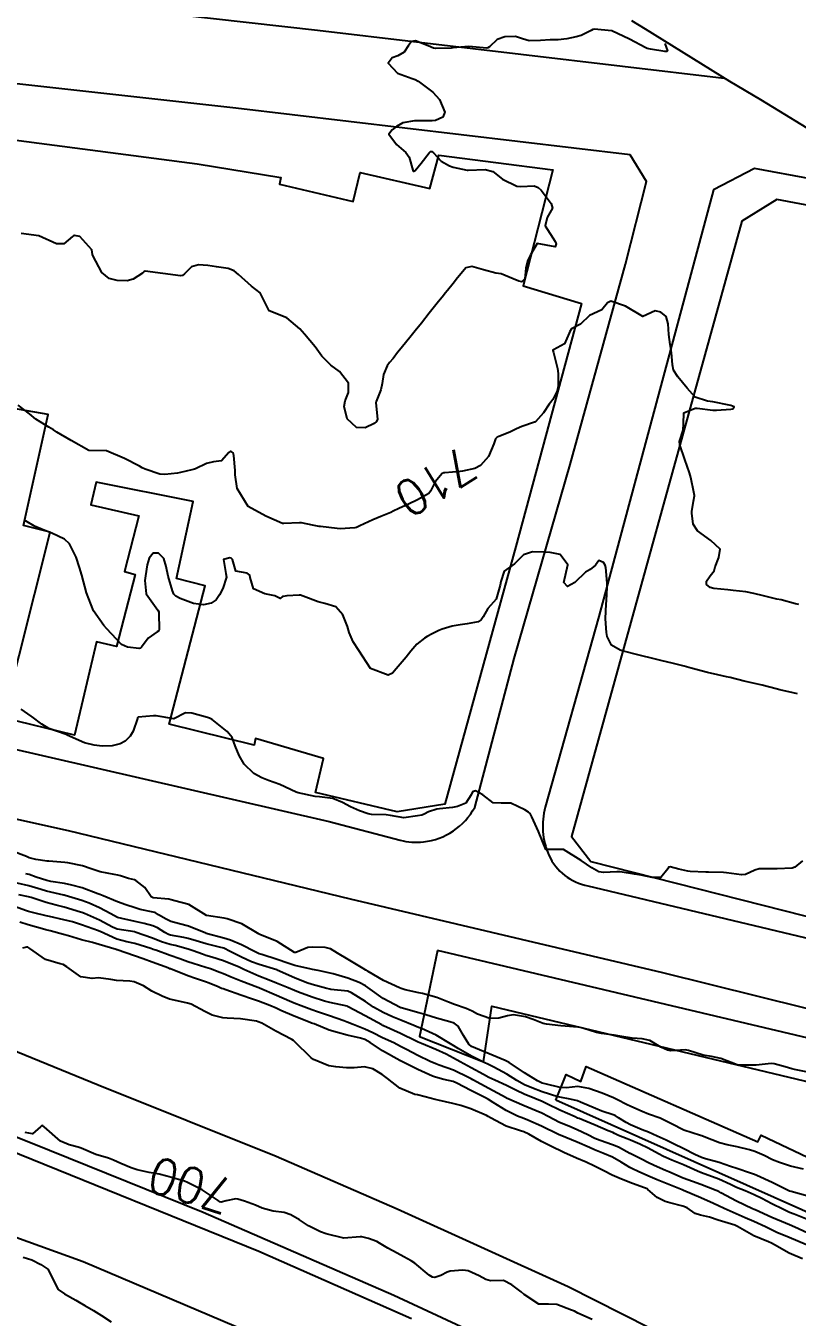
# Model space of a CAD drawing. Header units: metres. Extents: x 286371 to 293043, y 7462578 to 7466404.
# Drawn here: x 286471.7 to 286558.4, y 7466185.3 to 7466330.2 of the extents above; entities that cross this region are included whole.
import ezdxf
from ezdxf.enums import TextEntityAlignment as Align

# ---------------------------------------------------------------- set-up
doc = ezdxf.new("R2010")
doc.units = ezdxf.units.M
doc.header["$MEASUREMENT"] = 0
for name, color, linetype in [('Area', 45, 'Continuous'), ('Cotas', 45, 'Continuous'), ('Curvas de Nivel 1m', 11, 'Continuous'), ('Curvas de Nivel 5m', 15, 'Continuous'), ('Edificações', 30, 'Continuous'), ('Linha Férrea', 20, 'Continuous'), ('Vias primárias', 230, 'Continuous')]:
    doc.layers.add(name, color=color, linetype=linetype)
doc.styles.add('Style-STANDARD', font='STANDARD.shx')

msp = doc.modelspace()

# ---------------------------------------------------------------- linework, layer by layer
at = {"layer": 'Area'}
msp.add_polyline3d([(286539.76, 7466330.83, 710.89), (286541.27, 7466329.91, 710.81), (286550.74, 7466324.01, 710.46), (286554.25, 7466321.97, 710.55), (286568.68, 7466313.12, 709.95)], dxfattribs=at)
at = {"layer": 'Curvas de Nivel 1m', "flags": 128}
for points, elevation in [([(286543.48, 7466328.26), (286543.8, 7466327.43), (286543.72, 7466327.36), (286543.5, 7466327.37), (286541.9, 7466327.61), (286541.51, 7466327.7), (286541.35, 7466327.77), (286539.52, 7466328.73), (286537.53, 7466329.67), (286535.54, 7466329.85), (286535.42, 7466329.82), (286535.23, 7466329.71), (286534.1, 7466329.16), (286533.52, 7466329), (286532.49, 7466328.78), (286531.52, 7466328.67), (286530.63, 7466328.66), (286529.52, 7466328.61), (286528.27, 7466328.57), (286527.52, 7466328.78), (286526.72, 7466329.04), (286525.52, 7466329.02), (286524.68, 7466328.71), (286523.79, 7466327.89), (286523.63, 7466327.77), (286523.5, 7466327.75), (286521.5, 7466327.92), (286519.7, 7466327.76), (286519.5, 7466327.75), (286517.77, 7466327.71), (286517.5, 7466327.75), (286516.9, 7466327.99), (286515.51, 7466328.54), (286515.06, 7466328.48), (286514.69, 7466328.03), (286514.23, 7466327.3), (286513.49, 7466326.89), (286512.89, 7466326.64), (286512.43, 7466326.06), (286513.46, 7466324.91), (286515.13, 7466324.33), (286515.45, 7466324.22), (286515.79, 7466324.01), (286517.43, 7466322.81), (286518.2, 7466321.97), (286518.79, 7466320.56), (286518.55, 7466319.97), (286517.73, 7466319.63), (286517.38, 7466319.57), (286515.83, 7466319.56), (286515.38, 7466319.56), (286514.07, 7466319.34), (286513.37, 7466318.93), (286512.86, 7466318.56), (286512.48, 7466318.06), (286513.34, 7466316.9), (286514.4, 7466316.03), (286514.79, 7466315.49), (286515.19, 7466314.02), (286515.22, 7466313.94), (286515.29, 7466313.92), (286515.45, 7466314.01), (286516.14, 7466314.83), (286517.01, 7466315.99), (286517.19, 7466316.12), (286517.33, 7466316.14), (286517.5, 7466315.98), (286518.38, 7466315.04), (286519.3, 7466314.51), (286519.72, 7466314.37), (286521.3, 7466314.03), (286521.41, 7466314.03), (286523.3, 7466314.11), (286524.17, 7466313.88), (286525.28, 7466313.01), (286526.87, 7466312.24), (286527.27, 7466312.22), (286528.81, 7466312.27), (286529.27, 7466312.08), (286529.62, 7466311.8), (286530.73, 7466310.29), (286530.86, 7466309.78), (286530.29, 7466308.71), (286530.05, 7466307.79), (286531.17, 7466306.03), (286531.3, 7466305.77), (286531.27, 7466305.66), (286531.16, 7466305.42), (286529.16, 7466305.8), (286528.42, 7466304.54), (286528.07, 7466303.82), (286527.9, 7466303.04), (286527.76, 7466301.82), (286527.43, 7466301.5), (286527.1, 7466301.57), (286526.45, 7466301.84), (286525.11, 7466302.38), (286524.52, 7466302.47), (286523.12, 7466302.85), (286521.81, 7466303.24), (286521.13, 7466303.07), (286520.62, 7466302.43), (286520.22, 7466301.94), (286519.73, 7466301.32), (286519.09, 7466300.52), (286518.83, 7466300.21), (286518.64, 7466299.96), (286517.94, 7466299.1), (286517.04, 7466297.98), (286516.15, 7466296.87), (286515.46, 7466296.01), (286515.01, 7466295.45), (286513.87, 7466294.04), (286513.48, 7466293.55), (286512.97, 7466292.91), (286512.58, 7466292.44), (286512.32, 7466292.06), (286511.91, 7466291.1), (286511.75, 7466290.07), (286511.61, 7466289.38), (286511.07, 7466288.08), (286511.05, 7466287.92), (286511.21, 7466286.08), (286511.12, 7466285.82), (286510.86, 7466285.61), (286509.85, 7466285.1), (286508.85, 7466285.14), (286507.83, 7466286.13), (286507.5, 7466287.52), (286507.61, 7466288.13), (286507.96, 7466289.08), (286507.97, 7466290.13), (286506.94, 7466291.45), (286505.99, 7466292.16), (286504.98, 7466293.17), (286504.23, 7466294.19), (286503.02, 7466295.62), (286502.5, 7466296.21), (286501.04, 7466297.45), (286499.05, 7466298.26), (286498.05, 7466300.28), (286497.09, 7466301), (286495.63, 7466302.32), (286495.12, 7466302.75), (286494.46, 7466303), (286493.13, 7466303.18), (286492.17, 7466303.33), (286491.13, 7466303.42), (286490.32, 7466303.2), (286489.56, 7466302.41), (286489.32, 7466302.21), (286489.11, 7466302.17), (286487.11, 7466302.44), (286485.12, 7466302.69), (286484.98, 7466302.61), (286484.85, 7466302.48), (286483.79, 7466301.81), (286483.1, 7466301.63), (286481.98, 7466301.64), (286481.1, 7466301.89), (286480.26, 7466302.55), (286479.25, 7466304.46), (286479.22, 7466304.56), (286479.15, 7466305.11), (286477.79, 7466306.59), (286477.18, 7466306.7), (286477.09, 7466306.68), (286476.99, 7466306.6), (286476, 7466305.78), (286475.17, 7466305.76), (286473.18, 7466306.65), (286471.19, 7466306.91)], 711), ([(286558.39, 7466255.25), (286557.9, 7466255.36), (286556.41, 7466255.69), (286556.01, 7466255.79), (286554.42, 7466256.2), (286553.42, 7466256.43), (286552.42, 7466256.66), (286550.83, 7466257.07), (286550.43, 7466257.16), (286548.95, 7466257.5), (286548.44, 7466257.61), (286548.3, 7466257.65), (286546.44, 7466258.13), (286545.65, 7466258.35), (286544.45, 7466258.65), (286543.06, 7466258.98), (286542.46, 7466259.13), (286540.46, 7466259.62), (286538.86, 7466260.05), (286538.47, 7466260.13), (286537.51, 7466260.7), (286537.03, 7466261.68), (286536.95, 7466262.14), (286536.83, 7466263.68), (286536.89, 7466265.34), (286536.93, 7466265.68), (286537.02, 7466267.23), (286537.02, 7466267.68), (286536.87, 7466269.42), (286536.81, 7466269.68), (286536.62, 7466269.98), (286536.09, 7466270.23), (286535.7, 7466269.7), (286535.12, 7466269.19), (286534.6, 7466268.9), (286533.39, 7466267.74), (286532.58, 7466267.31), (286532.14, 7466267.76), (286532.61, 7466269.74), (286531.74, 7466270.87), (286530.63, 7466271.12), (286529.99, 7466271.14), (286528.63, 7466271.17), (286527.62, 7466270.85), (286526.61, 7466269.84), (286525.45, 7466269.01), (286525.07, 7466267.87), (286525.01, 7466267.44), (286524.55, 7466265.87), (286523.61, 7466264.82), (286523.1, 7466263.9), (286522.88, 7466263.54), (286522.52, 7466263.33), (286521.31, 7466263.12), (286520.51, 7466263.01), (286519.62, 7466262.84), (286518.5, 7466262.49), (286518.13, 7466262.35), (286517.37, 7466261.98), (286516.8, 7466261.68), (286516.49, 7466261.48), (286515.66, 7466260.82), (286514.98, 7466260.02), (286514.45, 7466259.36), (286513.32, 7466258.04), (286512.91, 7466257.57), (286512.42, 7466257.35), (286510.43, 7466258.08), (286509.13, 7466260.1), (286508.49, 7466261.1), (286508.04, 7466262.12), (286507.84, 7466262.79), (286507.33, 7466264.13), (286506.55, 7466265), (286505.32, 7466265.39), (286504.56, 7466265.58), (286502.88, 7466266.2), (286502.57, 7466266.32), (286502.43, 7466266.34), (286501.04, 7466266.23), (286500.62, 7466266.18), (286500.56, 7466266.16), (286500.28, 7466265.96), (286499.7, 7466266.25), (286498.57, 7466266.48), (286497.3, 7466267.02), (286496.93, 7466268.3), (286496.87, 7466268.57), (286496.6, 7466268.79), (286495.3, 7466269.02), (286494.95, 7466270.33), (286494.79, 7466270.49), (286494.63, 7466270.51), (286493.93, 7466270.34), (286494.18, 7466268.76), (286494.25, 7466268.34), (286493.84, 7466267.08), (286493.47, 7466266.35), (286493.11, 7466265.81), (286492.55, 7466265.44), (286491.68, 7466265.25), (286490.55, 7466265.38), (286489.05, 7466265.93), (286488.56, 7466266.2), (286488.34, 7466266.43), (286488.2, 7466266.8), (286487.71, 7466268.44), (286487.51, 7466269.54), (286487.24, 7466270.45), (286486.63, 7466271.03), (286486.04, 7466271.05), (286485.57, 7466270.47), (286485.36, 7466269.72), (286485.17, 7466268.48), (286485.1, 7466267.96), (286485.23, 7466266.47), (286486.54, 7466264.65), (286486.66, 7466264.45), (286486.67, 7466264.31), (286486.72, 7466262.45), (286486.66, 7466262.3), (286486.5, 7466262.21), (286485.46, 7466261.5), (286484.71, 7466260.48), (286484.6, 7466260.36), (286484.47, 7466260.33), (286483.15, 7466260.5), (286482.48, 7466260.79), (286480.82, 7466262.54), (286480.51, 7466262.9), (286479.33, 7466264.56), (286478.56, 7466266.57), (286478.02, 7466268.58), (286477.77, 7466269.42), (286477.37, 7466270.59), (286476.65, 7466272.08), (286476.07, 7466272.61), (286474.67, 7466273.28), (286473.67, 7466273.66), (286472.69, 7466274.08), (286471.69, 7466274.68)], 709), ([(286558.97, 7466236.48), (286558.1, 7466235.79), (286557.8, 7466235.66), (286556.1, 7466235.61), (286554.29, 7466235.61), (286554.1, 7466235.59), (286553.61, 7466235.43), (286552.55, 7466234.98), (286552.09, 7466234.93), (286550.4, 7466235.16), (286550.09, 7466235.19), (286548.39, 7466235.21), (286548.09, 7466235.23), (286546.34, 7466235.29), (286546.09, 7466235.32), (286545.06, 7466235.56), (286544.1, 7466235.81), (286543.89, 7466235.78), (286543.83, 7466235.58), (286543.04, 7466234.63), (286542.08, 7466234.63), (286540.84, 7466234.87), (286540.08, 7466234.99), (286538.48, 7466235.26), (286538.09, 7466235.28), (286536.6, 7466235.18), (286536.09, 7466235.27), (286535.28, 7466235.71), (286534.11, 7466236.54), (286532.12, 7466237.75), (286530.13, 7466237.78), (286529.31, 7466239.8), (286528.56, 7466241.44), (286528.36, 7466241.81), (286528.2, 7466241.97), (286527.78, 7466242.24), (286526.21, 7466242.96), (286525.11, 7466242.96), (286524.21, 7466242.99), (286523.06, 7466243.89), (286522.23, 7466244.37), (286521.91, 7466244.23), (286521.74, 7466243.91), (286521.16, 7466242.97), (286520.2, 7466242.58), (286519.65, 7466242.49), (286518.2, 7466242.33), (286517.88, 7466242.28), (286516.95, 7466241.98), (286516.45, 7466241.73), (286516.19, 7466241.62), (286515.71, 7466241.53), (286514.18, 7466241.34), (286512.67, 7466241.58), (286512.19, 7466241.67), (286510.56, 7466241.71), (286510.19, 7466241.76), (286509.2, 7466242.11), (286508.2, 7466242.57), (286507.29, 7466243.06), (286506.21, 7466243.48), (286504.73, 7466243.67), (286504.22, 7466243.71), (286502.31, 7466244.12), (286502.22, 7466244.15), (286502.08, 7466244.22), (286500.24, 7466245.05), (286499, 7466245.51), (286498.25, 7466245.8), (286497.35, 7466246.29), (286496.27, 7466247.35), (286495.68, 7466248.31), (286495.24, 7466249.39), (286494.89, 7466250.33), (286494.33, 7466251.01), (286492.64, 7466252.36), (286492.36, 7466252.5), (286492.15, 7466252.57), (286490.36, 7466253.08), (286489.67, 7466253.1), (286488.35, 7466252.42), (286486.36, 7466252.77), (286486.06, 7466252.76), (286484.36, 7466252.63), (286484.29, 7466252.55), (286484.28, 7466252.49), (286483.77, 7466251.05), (286483.46, 7466250.5), (286482.9, 7466249.92), (286482.31, 7466249.63), (286481.44, 7466249.4), (286480.31, 7466249.36), (286479.4, 7466249.47), (286478.31, 7466249.75), (286476.39, 7466250.6), (286476.32, 7466250.64), (286476.26, 7466250.67), (286474.33, 7466251.36), (286473.53, 7466251.84), (286472.43, 7466252.66), (286472.35, 7466252.72), (286471.21, 7466253.53)], 708), ([(286559.75, 7466212.74), (286558.04, 7466213.07), (286557.75, 7466213.14), (286557.01, 7466213.38), (286555.76, 7466213.72), (286555.43, 7466213.73), (286553.76, 7466213.57), (286553.62, 7466213.56), (286551.76, 7466213.55), (286551.63, 7466213.59), (286549.77, 7466214.32), (286548.75, 7466214.53), (286547.78, 7466214.68), (286546.14, 7466215.19), (286545.79, 7466215.26), (286544.17, 7466215.18), (286543.79, 7466215.23), (286543.06, 7466215.59), (286541.8, 7466216.31), (286540.93, 7466216.5), (286539.81, 7466216.6), (286538.67, 7466216.79), (286537.81, 7466216.94), (286536.38, 7466217.12), (286535.82, 7466217.23), (286534.27, 7466217.72), (286533.83, 7466217.82), (286533.72, 7466217.84), (286531.83, 7466217.99), (286530.2, 7466218.16), (286529.83, 7466218.24), (286528.72, 7466218.69), (286527.84, 7466219), (286526.49, 7466219.19), (286525.84, 7466219.1), (286524.86, 7466218.85), (286523.84, 7466218.79), (286522.47, 7466219.28), (286521.85, 7466219.62), (286521.17, 7466219.92), (286519.86, 7466220.35), (286519.19, 7466220.63), (286517.87, 7466221.16), (286516.29, 7466221.59), (286515.88, 7466221.68), (286514.35, 7466222.03), (286513.89, 7466222.15), (286513.7, 7466222.22), (286511.9, 7466223.08), (286510.16, 7466224.09), (286509.93, 7466224.23), (286509.61, 7466224.41), (286507.94, 7466225.41), (286506.75, 7466226.14), (286505.96, 7466226.61), (286505.34, 7466226.78), (286503.96, 7466226.81), (286503.41, 7466226.75), (286502.07, 7466226.21), (286501.97, 7466226.2), (286501.92, 7466226.21), (286499.97, 7466227.44), (286498.02, 7466228.23), (286497.98, 7466228.25), (286497.95, 7466228.28), (286496, 7466229.42), (286494.36, 7466229.98), (286494.01, 7466230.05), (286492.01, 7466230.36), (286490.03, 7466231.61), (286488.45, 7466232), (286488.04, 7466232.12), (286487.8, 7466232.19), (286486.04, 7466232.35), (286485.95, 7466232.37), (286485.81, 7466232.46), (286485.08, 7466233.5), (286484.07, 7466234.3), (286483.94, 7466234.35), (286483.28, 7466234.5), (286482.36, 7466234.8), (286482.08, 7466234.89), (286481.66, 7466234.95), (286480.08, 7466235.25), (286479.06, 7466235.6), (286478.09, 7466235.93), (286476.44, 7466236.27), (286476.11, 7466236.31), (286474.3, 7466236.46), (286474.11, 7466236.47), (286472.84, 7466236.66), (286472.12, 7466236.85), (286471.8, 7466236.99), (286470.13, 7466237.61)], 707), ([(286559.06, 7466201.87), (286557.59, 7466202.21), (286556.37, 7466202.61), (286555.6, 7466202.94), (286554.63, 7466203.41), (286553.61, 7466203.87), (286552.99, 7466204.05), (286551.62, 7466204.37), (286550.49, 7466204.61), (286549.62, 7466204.84), (286547.9, 7466205.51), (286547.64, 7466205.61), (286547.5, 7466205.66), (286545.64, 7466206.27), (286544.24, 7466206.98), (286543.66, 7466207.28), (286542.95, 7466207.59), (286541.67, 7466208.07), (286540.93, 7466208.37), (286539.69, 7466208.91), (286539.2, 7466209.15), (286538.17, 7466209.66), (286537.71, 7466209.88), (286536.45, 7466210.42), (286535.72, 7466210.68), (286534.96, 7466210.95), (286533.73, 7466211.17), (286532.45, 7466211.03), (286531.72, 7466211.06), (286530.07, 7466211.45), (286529.73, 7466211.55), (286529.18, 7466211.8), (286527.75, 7466212.69), (286526, 7466213.85), (286525.77, 7466213.98), (286525.55, 7466214.07), (286523.78, 7466214.82), (286522.23, 7466215.47), (286521.79, 7466215.67), (286521.48, 7466215.92), (286520.87, 7466216.87), (286520.27, 7466217.94), (286519.83, 7466218.26), (286519.35, 7466218.43), (286517.84, 7466218.85), (286516.64, 7466219.2), (286515.85, 7466219.43), (286513.9, 7466219.99), (286513.85, 7466220), (286513.78, 7466220.04), (286511.87, 7466221.04), (286510.42, 7466222.09), (286509.89, 7466222.47), (286509.16, 7466222.85), (286507.91, 7466223.33), (286506.25, 7466223.81), (286505.92, 7466223.88), (286504.55, 7466224.17), (286503.93, 7466224.31), (286503.77, 7466224.34), (286501.93, 7466224.75), (286501.17, 7466224.99), (286499.94, 7466225.43), (286498.25, 7466225.97), (286497.95, 7466226.06), (286497.47, 7466226.28), (286495.97, 7466227.06), (286494.71, 7466227.59), (286493.98, 7466227.83), (286492, 7466228.35), (286491.95, 7466228.36), (286490, 7466229.16), (286488.98, 7466229.43), (286488, 7466229.7), (286487.5, 7466229.93), (286486.63, 7466230.45), (286486.24, 7466230.68), (286486.02, 7466230.75), (286484.58, 7466231.04), (286484.02, 7466231.21), (286482.98, 7466231.56), (286482.03, 7466231.89), (286480.43, 7466232.55), (286480.05, 7466232.7), (286479.8, 7466232.8), (286478.06, 7466233.47), (286476.88, 7466233.78), (286476.06, 7466233.94), (286474.54, 7466234.17), (286474.08, 7466234.27), (286472.9, 7466234.66), (286472.09, 7466234.95), (286471.72, 7466235.05)], 706), ([(286559.5, 7466196.23), (286558.03, 7466196.83), (286557.51, 7466197.03), (286556.76, 7466197.38), (286555.52, 7466197.99), (286554.37, 7466198.57), (286553.54, 7466198.98), (286552.5, 7466199.44), (286551.55, 7466199.84), (286550.86, 7466200.16), (286549.56, 7466200.75), (286547.62, 7466201.47), (286547.57, 7466201.49), (286547.5, 7466201.52), (286545.59, 7466202.35), (286544.26, 7466202.9), (286543.6, 7466203.19), (286543.33, 7466203.31), (286542.79, 7466203.59), (286541.61, 7466204.23), (286540.69, 7466204.69), (286539.63, 7466205.12), (286539.25, 7466205.27), (286538.3, 7466205.66), (286537.85, 7466205.88), (286537.64, 7466205.98), (286537.13, 7466206.19), (286535.66, 7466206.81), (286533.86, 7466207.55), (286533.67, 7466207.62), (286533.41, 7466207.74), (286531.69, 7466208.51), (286530.31, 7466209.17), (286529.7, 7466209.47), (286528.89, 7466209.81), (286527.71, 7466210.29), (286526.83, 7466210.73), (286525.73, 7466211.28), (286524.42, 7466211.87), (286523.74, 7466212.19), (286523.12, 7466212.52), (286521.75, 7466213.27), (286520.52, 7466213.93), (286519.77, 7466214.34), (286518.95, 7466214.78), (286517.78, 7466215.33), (286516.15, 7466216), (286515.8, 7466216.14), (286515.55, 7466216.25), (286513.81, 7466217.11), (286511.91, 7466217.97), (286511.82, 7466218.01), (286511.72, 7466218.07), (286509.84, 7466219.08), (286507.92, 7466220.12), (286507.85, 7466220.15), (286507.81, 7466220.17), (286505.86, 7466220.6), (286505.28, 7466220.75), (286503.88, 7466221.19), (286502.36, 7466221.74), (286501.89, 7466221.93), (286501.21, 7466222.22), (286499.9, 7466222.78), (286499.06, 7466223.1), (286497.91, 7466223.55), (286496.21, 7466224.3), (286495.93, 7466224.43), (286495.69, 7466224.54), (286493.94, 7466225.26), (286492.61, 7466225.68), (286491.95, 7466225.88), (286491.58, 7466226), (286490.51, 7466226.39), (286489.96, 7466226.57), (286488.52, 7466226.98), (286487.96, 7466227.12), (286486.95, 7466227.42), (286485.97, 7466227.81), (286484.02, 7466228.49), (286483.98, 7466228.51), (286481.99, 7466228.84), (286481.48, 7466229.04), (286480, 7466229.85), (286478.31, 7466230.58), (286478.02, 7466230.69), (286477.86, 7466230.74), (286476.02, 7466231.29), (286475.14, 7466231.51), (286474.03, 7466231.81), (286472.34, 7466232.37), (286472.04, 7466232.46), (286470.95, 7466232.69)], 704), ([(286559.47, 7466194.72), (286558.11, 7466195.36), (286557.49, 7466195.64), (286557.03, 7466195.83), (286555.5, 7466196.46), (286553.64, 7466197.3), (286553.51, 7466197.36), (286553.35, 7466197.43), (286551.53, 7466198.3), (286549.78, 7466199.24), (286549.54, 7466199.37), (286549.27, 7466199.49), (286547.55, 7466200.14), (286546.59, 7466200.5), (286545.56, 7466200.88), (286543.94, 7466201.57), (286543.58, 7466201.73), (286542.3, 7466202.31), (286541.59, 7466202.64), (286540.93, 7466202.95), (286539.6, 7466203.63), (286539.57, 7466203.64), (286538.29, 7466204.34), (286537.62, 7466204.62), (286536.23, 7466205.1), (286535.64, 7466205.33), (286534.84, 7466205.72), (286533.65, 7466206.31), (286532.71, 7466206.7), (286531.66, 7466207.13), (286530.4, 7466207.78), (286529.68, 7466208.16), (286529.05, 7466208.44), (286527.69, 7466208.98), (286525.73, 7466209.85), (286525.7, 7466209.87), (286525.68, 7466209.88), (286523.72, 7466210.95), (286521.94, 7466211.91), (286521.74, 7466212.03), (286521.52, 7466212.14), (286519.75, 7466212.98), (286518.15, 7466213.57), (286517.76, 7466213.71), (286517.14, 7466213.98), (286515.77, 7466214.66), (286514.49, 7466215.32), (286513.79, 7466215.67), (286513.05, 7466216.05), (286511.8, 7466216.64), (286510.71, 7466217.18), (286509.82, 7466217.59), (286508.51, 7466218.11), (286507.83, 7466218.38), (286507.43, 7466218.53), (286505.84, 7466219.1), (286504.49, 7466219.54), (286503.86, 7466219.75), (286502.67, 7466220.2), (286501.87, 7466220.52), (286501.35, 7466220.75), (286499.88, 7466221.39), (286497.96, 7466222.21), (286497.89, 7466222.23), (286497.77, 7466222.28), (286495.9, 7466222.98), (286494.78, 7466223.45), (286493.92, 7466223.81), (286493.53, 7466223.96), (286492.46, 7466224.36), (286491.93, 7466224.53), (286490.51, 7466224.97), (286489.94, 7466225.17), (286489.02, 7466225.49), (286487.95, 7466225.88), (286486.33, 7466226.46), (286486.05, 7466226.55), (286485.96, 7466226.59), (286485.77, 7466226.66), (286483.96, 7466227.21), (286483.07, 7466227.4), (286481.97, 7466227.71), (286480.08, 7466228.55), (286479.98, 7466228.6), (286479.91, 7466228.63), (286477.99, 7466229.31), (286476.96, 7466229.64), (286476, 7466229.89), (286474.4, 7466230.25), (286474.01, 7466230.34), (286472.64, 7466230.67), (286472.02, 7466230.82), (286471.81, 7466230.89), (286470.03, 7466231.52)], 703), ([(286559.39, 7466193.4), (286557.47, 7466194.19), (286556.08, 7466194.78), (286555.48, 7466195.07), (286554.78, 7466195.4), (286553.49, 7466196), (286552.51, 7466196.42), (286551.51, 7466196.85), (286550.15, 7466197.47), (286549.52, 7466197.78), (286548.97, 7466198.04), (286547.53, 7466198.67), (286545.59, 7466199.49), (286545.54, 7466199.51), (286545.52, 7466199.52), (286545.45, 7466199.55), (286543.55, 7466200.3), (286542.64, 7466200.67), (286541.57, 7466201.15), (286540.5, 7466201.63), (286539.86, 7466201.93), (286539.58, 7466202.08), (286538.57, 7466202.68), (286537.6, 7466203.21), (286536.52, 7466203.69), (286535.61, 7466204.05), (286535.02, 7466204.31), (286533.63, 7466204.92), (286531.72, 7466205.69), (286531.64, 7466205.72), (286531.55, 7466205.77), (286529.66, 7466206.72), (286528.11, 7466207.38), (286527.67, 7466207.55), (286526.95, 7466207.84), (286525.68, 7466208.45), (286524.2, 7466209.37), (286523.7, 7466209.7), (286523.36, 7466209.89), (286521.72, 7466210.72), (286520.12, 7466211.55), (286519.73, 7466211.71), (286518.69, 7466211.96), (286517.74, 7466212.2), (286517.41, 7466212.31), (286515.75, 7466213.06), (286513.8, 7466214.03), (286513.76, 7466214.05), (286513.73, 7466214.07), (286511.78, 7466215.16), (286510.4, 7466216.09), (286509.8, 7466216.42), (286509.32, 7466216.59), (286507.81, 7466216.93), (286506.73, 7466217.22), (286505.81, 7466217.5), (286504.11, 7466218.18), (286503.83, 7466218.29), (286503.67, 7466218.34), (286501.85, 7466219.06), (286500.38, 7466219.71), (286499.86, 7466219.95), (286499.14, 7466220.26), (286497.87, 7466220.74), (286497.18, 7466220.98), (286495.88, 7466221.42), (286494.19, 7466222.03), (286493.89, 7466222.11), (286493.72, 7466222.17), (286493.35, 7466222.35), (286492.31, 7466222.78), (286491.9, 7466222.92), (286490.8, 7466223.28), (286489.91, 7466223.6), (286487.99, 7466224.36), (286487.92, 7466224.39), (286487.81, 7466224.44), (286485.93, 7466225.13), (286484.92, 7466225.5), (286483.94, 7466225.83), (286481.99, 7466226.49), (286481.95, 7466226.5), (286481.87, 7466226.53), (286479.96, 7466227.1), (286479.22, 7466227.31), (286477.97, 7466227.63), (286476.51, 7466228.07), (286475.98, 7466228.24), (286474.48, 7466228.64), (286473.99, 7466228.74), (286473.86, 7466228.77), (286471.99, 7466229.3), (286471.06, 7466229.62)], 702), ([(286558.95, 7466191.83), (286557.44, 7466192.45), (286555.82, 7466193.39), (286555.46, 7466193.59), (286555.13, 7466193.73), (286553.47, 7466194.39), (286551.64, 7466195.45), (286551.49, 7466195.53), (286551.36, 7466195.58), (286549.49, 7466196.14), (286548.51, 7466196.48), (286547.5, 7466196.73), (286546.9, 7466196.92), (286546, 7466197.54), (286545.52, 7466197.73), (286544.05, 7466198.1), (286543.52, 7466198.26), (286542.63, 7466198.69), (286541.6, 7466199.61), (286541.57, 7466199.64), (286541.54, 7466199.64), (286541.5, 7466199.66), (286539.55, 7466200.37), (286538.35, 7466200.87), (286537.57, 7466201.21), (286536.63, 7466201.69), (286535.58, 7466202.22), (286534.66, 7466202.65), (286533.59, 7466203.11), (286532.16, 7466203.76), (286531.62, 7466204.01), (286531.2, 7466204.19), (286529.63, 7466204.97), (286528.22, 7466205.82), (286527.65, 7466206.09), (286527.28, 7466206.2), (286525.66, 7466206.69), (286523.9, 7466207.65), (286523.67, 7466207.79), (286523.47, 7466207.89), (286521.69, 7466208.66), (286520.59, 7466209.03), (286519.69, 7466209.24), (286518.04, 7466209.63), (286517.7, 7466209.72), (286516.57, 7466209.99), (286515.71, 7466210.21), (286515.43, 7466210.28), (286513.72, 7466210.99), (286512.34, 7466212.06), (286511.74, 7466212.52), (286510.7, 7466213.13), (286509.75, 7466213.38), (286508.62, 7466213.24), (286507.75, 7466213.25), (286506.53, 7466213.37), (286505.75, 7466213.48), (286504.03, 7466214.18), (286503.77, 7466214.39), (286501.92, 7466216.21), (286501.8, 7466216.31), (286501.59, 7466216.43), (286499.82, 7466217.37), (286498.24, 7466218.27), (286497.84, 7466218.43), (286497.62, 7466218.5), (286495.84, 7466218.75), (286494.35, 7466218.84), (286493.84, 7466218.88), (286492.66, 7466219.17), (286491.85, 7466219.57), (286490.29, 7466220.4), (286489.87, 7466220.53), (286489.72, 7466220.55), (286487.87, 7466220.98), (286487.04, 7466221.29), (286485.89, 7466221.87), (286484.95, 7466222.48), (286483.9, 7466222.9), (286483.42, 7466222.98), (286481.9, 7466223.06), (286481.28, 7466223.16), (286479.91, 7466223.35), (286479.17, 7466223.3), (286477.91, 7466223.49), (286476.35, 7466224.61), (286475.93, 7466224.86), (286475.6, 7466224.95), (286473.94, 7466225.43), (286472.18, 7466226.67), (286471.96, 7466226.79), (286471.81, 7466226.82), (286471.35, 7466226.68)], 701)]:
    msp.add_lwpolyline(points, dxfattribs=dict(at, elevation=elevation))
at = {"layer": 'Curvas de Nivel 5m', "flags": 128}
for points, elevation in [([(286558.55, 7466265.26), (286558.16, 7466265.36), (286556.56, 7466265.78), (286556.06, 7466265.89), (286554.57, 7466266.23), (286553.5, 7466266.5), (286552.57, 7466266.69), (286551.18, 7466266.86), (286550.58, 7466266.92), (286549.01, 7466267.07), (286548.58, 7466267.18), (286548.16, 7466267.51), (286548.19, 7466267.91), (286548.6, 7466268.49), (286549.05, 7466269.05), (286549.15, 7466269.5), (286549.57, 7466270.55), (286549.69, 7466271.49), (286548.66, 7466272.47), (286547.15, 7466273.53), (286546.69, 7466274.29), (286546.54, 7466275.54), (286546.54, 7466275.7), (286546.72, 7466276.87), (286546.81, 7466277.46), (286546.81, 7466277.53), (286546.74, 7466277.9), (286546.4, 7466279.54), (286546.27, 7466280.05), (286545.75, 7466281.55), (286545.17, 7466283.21), (286545.14, 7466283.56), (286545.56, 7466284.85), (286545.59, 7466285.55), (286545.64, 7466286.8), (286546.89, 7466287.32), (286547.11, 7466287.31), (286548.89, 7466287.1), (286549.29, 7466287.09), (286550.89, 7466287.19), (286551.12, 7466287.24), (286551.27, 7466287.47), (286550.9, 7466287.63), (286550.71, 7466287.67), (286548.9, 7466288.01), (286548.29, 7466288.12), (286546.91, 7466288.55), (286546, 7466289.55), (286544.94, 7466290.84), (286544.47, 7466291.57), (286544.37, 7466292.17), (286544.25, 7466293.58), (286544.11, 7466294.47), (286543.94, 7466295.58), (286543.85, 7466296.77), (286543.66, 7466297.59), (286543.05, 7466298.11), (286542.42, 7466298.24), (286541.04, 7466297.62), (286539.06, 7466298.77), (286537.41, 7466299.34), (286537.07, 7466299.15), (286536.41, 7466298.34), (286535.04, 7466297.71), (286534.01, 7466296.74), (286533.02, 7466296.23), (286532.82, 7466295.94), (286532.76, 7466295.75), (286532.21, 7466294.54), (286530.99, 7466293.85), (286530.93, 7466293.83), (286530.93, 7466293.78), (286530.98, 7466293.57), (286531.44, 7466291.77), (286531.5, 7466291.21), (286531.53, 7466289.77), (286531.41, 7466289.27), (286530.9, 7466288.3), (286530.68, 7466288), (286530.52, 7466287.78), (286529.87, 7466286.8), (286528.98, 7466285.8), (286528.91, 7466285.75), (286528.86, 7466285.73), (286527.43, 7466285.25), (286526.85, 7466284.99), (286526.08, 7466284.61), (286524.84, 7466284.14), (286524.65, 7466284.05), (286524.47, 7466283.87), (286524.28, 7466283.33), (286523.68, 7466281.89), (286522.79, 7466280.88), (286522.15, 7466280.54), (286520.78, 7466280.24), (286520.51, 7466280.2), (286518.78, 7466280.07), (286518.68, 7466280.06), (286518.47, 7466279.97), (286517.7, 7466279.04), (286517.19, 7466277.99), (286516.98, 7466277.75), (286516.74, 7466277.59), (286515.72, 7466277.01), (286514.72, 7466276.55), (286514.36, 7466276.39), (286513.62, 7466276.04), (286513, 7466275.76), (286512.71, 7466275.62), (286511.61, 7466275.16), (286510.69, 7466274.77), (286510.22, 7466274.56), (286509.23, 7466274.11), (286508.86, 7466273.93), (286508.68, 7466273.89), (286507.03, 7466273.78), (286506.68, 7466273.8), (286504.84, 7466274.02), (286504.68, 7466274.04), (286503.94, 7466274.19), (286502.69, 7466274.44), (286502.45, 7466274.45), (286500.69, 7466274.36), (286500.54, 7466274.38), (286498.7, 7466275.21), (286496.71, 7466276.29), (286495.46, 7466278.31), (286495.23, 7466279.85), (286495.24, 7466280.32), (286495.1, 7466282.02), (286495.01, 7466282.32), (286494.81, 7466282.47), (286494.68, 7466282.45), (286494.53, 7466282.33), (286493.71, 7466281.42), (286492.79, 7466281.29), (286492.04, 7466281.12), (286490.78, 7466280.49), (286490.69, 7466280.47), (286490.37, 7466280.39), (286489.1, 7466280.08), (286488.78, 7466280.01), (286487.36, 7466279.86), (286486.77, 7466279.92), (286485.14, 7466280.48), (286484.79, 7466280.63), (286484.49, 7466280.79), (286482.8, 7466281.66), (286480.81, 7466282.54), (286478.81, 7466282.57), (286476.83, 7466283.69), (286475.22, 7466284.63), (286474.85, 7466284.87), (286474.3, 7466285.19), (286472.87, 7466286.07), (286472.16, 7466286.68), (286470.89, 7466287.66)], 710), ([(286559.54, 7466198.85), (286557.68, 7466199.36), (286557.54, 7466199.4), (286557.49, 7466199.42), (286555.56, 7466200.38), (286553.83, 7466201.16), (286553.57, 7466201.27), (286553.12, 7466201.43), (286551.58, 7466201.95), (286550.86, 7466202.19), (286549.59, 7466202.61), (286548.06, 7466203.04), (286547.6, 7466203.2), (286546.88, 7466203.53), (286545.61, 7466204.16), (286544.45, 7466204.74), (286543.63, 7466205.13), (286542.65, 7466205.59), (286541.64, 7466206.03), (286540.95, 7466206.31), (286539.65, 7466206.85), (286539.14, 7466207.12), (286538.28, 7466207.66), (286537.9, 7466207.89), (286537.68, 7466207.99), (286536.4, 7466208.41), (286535.69, 7466208.68), (286534.01, 7466209.42), (286533.7, 7466209.54), (286532.86, 7466209.75), (286531.71, 7466209.96), (286531.46, 7466210.01), (286529.72, 7466210.58), (286528.54, 7466211), (286527.73, 7466211.34), (286526.87, 7466211.84), (286525.74, 7466212.56), (286524.29, 7466213.34), (286523.76, 7466213.6), (286523.14, 7466213.89), (286521.77, 7466214.58), (286520.29, 7466215.43), (286519.79, 7466215.73), (286519.43, 7466215.95), (286517.81, 7466216.94), (286516.15, 7466217.67), (286515.82, 7466217.8), (286515.3, 7466218.01), (286513.83, 7466218.6), (286512.92, 7466218.97), (286511.85, 7466219.46), (286510.79, 7466220.08), (286509.86, 7466220.7), (286508.32, 7466221.68), (286507.89, 7466221.85), (286505.99, 7466222.05), (286505.89, 7466222.07), (286505.54, 7466222.16), (286503.9, 7466222.62), (286503.29, 7466222.81), (286501.91, 7466223.35), (286499.95, 7466224.24), (286499.92, 7466224.26), (286499.91, 7466224.26), (286497.93, 7466224.84), (286497.06, 7466225.16), (286495.94, 7466225.67), (286494.69, 7466226.32), (286493.96, 7466226.68), (286493.48, 7466226.82), (286491.97, 7466227.18), (286490.85, 7466227.5), (286489.97, 7466227.78), (286489.47, 7466227.9), (286487.98, 7466228.15), (286487.76, 7466228.21), (286487.34, 7466228.44), (286486.51, 7466228.97), (286486, 7466229.21), (286485.02, 7466229.45), (286484, 7466229.7), (286482.52, 7466230.01), (286482.01, 7466230.15), (286481.26, 7466230.54), (286480.02, 7466231.23), (286478.85, 7466231.76), (286478.04, 7466232.04), (286476.15, 7466232.61), (286476.04, 7466232.64), (286476.01, 7466232.65), (286474.05, 7466233.09), (286473.45, 7466233.26), (286472.06, 7466233.68), (286470.77, 7466233.99)], 705), ([(286535.32, 7466185.01), (286533.72, 7466185.73), (286533.34, 7466185.92), (286533.02, 7466186.05), (286531.35, 7466186.67), (286530.41, 7466186.72), (286529.35, 7466186.72), (286527.71, 7466187.82), (286527.37, 7466188.1), (286526.31, 7466188.91), (286525.39, 7466189.37), (286523.9, 7466189.36), (286523.39, 7466189.48), (286522.65, 7466189.9), (286521.4, 7466190.48), (286520.8, 7466190.53), (286519.4, 7466190.41), (286519.03, 7466190.32), (286518.33, 7466189.96), (286517.66, 7466189.7), (286517.39, 7466189.75), (286517.01, 7466189.98), (286515.42, 7466191.32), (286515.01, 7466191.59), (286514.18, 7466192.02), (286513.44, 7466192.46), (286512.39, 7466193), (286511.46, 7466193.58), (286511.14, 7466193.75), (286510.23, 7466194.09), (286509.62, 7466194.25), (286509.47, 7466194.28), (286509.29, 7466194.29), (286507.46, 7466194.13), (286505.47, 7466194.62), (286504.81, 7466194.84), (286503.48, 7466195.53), (286502.46, 7466196.21), (286501.5, 7466196.75), (286500.73, 7466197.01), (286499.51, 7466197.17), (286498.28, 7466197.51), (286497.52, 7466197.83), (286496.28, 7466198.3), (286495.53, 7466198.53), (286495.3, 7466198.55), (286494.24, 7466198.33), (286493.67, 7466198.19), (286493.52, 7466198.22), (286493.33, 7466198.35), (286491.54, 7466199.56), (286489.88, 7466200.4), (286489.56, 7466200.53), (286489.39, 7466200.57), (286487.56, 7466201.1), (286486.7, 7466201.32), (286485.57, 7466201.52), (286484.24, 7466201.82), (286483.58, 7466202.02), (286482.39, 7466202.51), (286481.59, 7466202.9), (286481.03, 7466203.1), (286479.61, 7466203.53), (286477.96, 7466204.24), (286477.62, 7466204.36), (286476.59, 7466204.6), (286475.63, 7466205.03), (286473.78, 7466206.64), (286473.66, 7466206.74), (286473.53, 7466206.78), (286473.37, 7466206.65), (286472.47, 7466205.83), (286471.64, 7466205.99)], 700), ([(286471.42, 7466191.99), (286472.39, 7466191.7), (286473.41, 7466191.19), (286474.22, 7466190.64), (286475.1, 7466188.91), (286475.21, 7466188.63), (286475.37, 7466188.38), (286476.08, 7466187.9), (286477.35, 7466187.18), (286477.72, 7466186.96), (286478.37, 7466186.58), (286479.34, 7466186.01), (286480.22, 7466185.44), (286481.32, 7466184.75)], 700)]:
    msp.add_lwpolyline(points, dxfattribs=dict(at, elevation=elevation))
at = {"layer": 'Edificações'}
for points in [[(286470.07, 7466317.49), (286490.97, 7466314.75), (286500.37, 7466313.23), (286500.21, 7466312.47), (286508.48, 7466310.51), (286509.27, 7466313.78), (286517.11, 7466311.99), (286518.1, 7466315.73), (286530.91, 7466314.07), (286527.58, 7466301.05), (286534.15, 7466299.06), (286526.76, 7466271.79), (286518.8, 7466242.86), (286513.43, 7466242.01), (286504.25, 7466244.16), (286505.17, 7466248), (286497.52, 7466250.23), (286497.37, 7466249.5), (286487.83, 7466251.85), (286491.88, 7466267.38), (286488.65, 7466268.19), (286490.53, 7466276.82), (286479.63, 7466279.01), (286479.02, 7466276.47), (286484.41, 7466275.24), (286482.83, 7466268.97), (286484.02, 7466268.63), (286481.9, 7466260.56), (286479.67, 7466261.1), (286477.2, 7466250.59), (286469.22, 7466252.56), (286474.46, 7466273.4), (286471.46, 7466274.13), (286474.23, 7466286.61), (286465.83, 7466288.08)], [(286561.83, 7466309.64), (286556.07, 7466310.75), (286552.13, 7466308.31), (286533.01, 7466239.24), (286535.17, 7466236.41), (286561.59, 7466229.73)]]:
    msp.add_lwpolyline(points, dxfattribs=at)
for points in [[(286517.96, 7466226.44), (286515.93, 7466216.79), (286523.12, 7466213.94), (286524.05, 7466220.19), (286581.36, 7466206.48), (286582.4, 7466211.19)], [(286531.25, 7466209.63), (286532.43, 7466212.5), (286534.05, 7466211.74), (286534.64, 7466213.4), (286553.92, 7466204.94), (286554.3, 7466205.7), (286575.92, 7466195.44), (286573.81, 7466190.3), (286573.11, 7466190.85), (286571.06, 7466186.31), (286563.33, 7466190.09), (286565.1, 7466194.56)]]:
    msp.add_lwpolyline(points, close=True, dxfattribs=at)
at = {"layer": 'Linha Férrea'}
for points in [[(286381.9, 7466191.54, -0.034817), (286483.63, 7466136.23), (286637.59, 7466036.03), (286881.46, 7465875.71), (287117.31, 7465719.49, 0.005418), (287238.16, 7465637.94, 0.010292), (287320.61, 7465583.02, 0.018788), (287399.32, 7465533.46, 0.057979), (287521.87, 7465481.39), (287711.72, 7465426.48, -0.002898), (287879.49, 7465377.76), (287927.28, 7465363.25), (287977.96, 7465347.67), (288011.31, 7465337.66), (288037.94, 7465330.83), (288090.19, 7465315.26), (288107.16, 7465310.12)], [(287835.18, 7465381.47, 0.010304), (287693.16, 7465427.51), (287537.99, 7465472.45, -0.040382), (287441.99, 7465506.86, -0.042368), (287320.57, 7465578.57, -0.008489), (287246.96, 7465627.06, -0.004773), (287110.87, 7465718.76), (286883.88, 7465869.13), (286836.14, 7465900.58), (286681.72, 7466001.99, 0.002623), (286488.21, 7466128.28, 0.036116), (286381.9, 7466186.94, 0.036116)]]:
    msp.add_lwpolyline(points, format="xyb", dxfattribs=at)
at = {"layer": 'Vias primárias', "elevation": 713.78}
msp.add_lwpolyline([(286483.62, 7466365.29), (286475.72, 7466336.9), (286477.14, 7466332.84), (286504.5, 7466329.76), (286550.14, 7466324.38)], dxfattribs=at)
at = {"layer": 'Vias primárias'}
msp.add_lwpolyline([(286539.6, 7466315.77), (286495.33, 7466320.98), (286462.26, 7466324.65), (286445.77, 7466326.44), (286440.94, 7466323.02), (286433.4, 7466292.42), (286428.03, 7466269.7), (286427.16, 7466266.25, 0.194413), (286427.84, 7466261.33, 0.143886), (286430.26, 7466259.02), (286468.88, 7466249.4), (286505.8, 7466240.9), (286513.78, 7466238.82, 0.090591), (286516.39, 7466238.63, 0.247085), (286522.14, 7466242.49), (286526.59, 7466259.2), (286532.87, 7466280.99), (286539.06, 7466303.47), (286541.43, 7466312.78)], format="xyb", close=True, dxfattribs=at)
at = {"layer": 'Vias primárias', "elevation": 710.97}
msp.add_lwpolyline([(286573, 7466310.62), (286553.56, 7466314.22), (286548.94, 7466311.84), (286536.08, 7466263.94), (286530.07, 7466242.53, 0.175947), (286530.48, 7466237.12, 0.246385), (286534.86, 7466233.69), (286583.67, 7466222.06), (286618.81, 7466213.21), (286635.43, 7466207.63), (286694.86, 7466177.9), (286703.72, 7466173.44, 0.092573), (286707.17, 7466172.44, 0.224765), (286715.61, 7466175.48), (286733.19, 7466211.84)], format="xyb", dxfattribs=at)
at = {"layer": 'Vias primárias'}
msp.add_lwpolyline([(286680.6, 7466176.3), (286637.39, 7466197.6), (286626.02, 7466203.24, 0.028528), (286620.21, 7466205.72, 0.036889), (286609.66, 7466208.67), (286575.37, 7466215.94), (286543.27, 7466223.92), (286508.18, 7466232.18), (286476.51, 7466239.88), (286436.54, 7466248.74), (286390.8, 7466259.48), (286381.9, 7466261.68)], format="xyb", dxfattribs=at)
for points in [[(286381.9, 7466248.89), (286383.99, 7466248.37), (286394.09, 7466245.49), (286415.98, 7466237.03), (286442.18, 7466226.49), (286465.83, 7466217.07), (286479.86, 7466211.36), (286499.83, 7466203.33), (286513.44, 7466197.42), (286532.65, 7466188.72), (286557.05, 7466176.36)], [(286534.63, 7466177.66), (286513.07, 7466187.69), (286491.65, 7466197), (286472.24, 7466204.82), (286452.35, 7466212.71), (286431.35, 7466221.54), (286409.45, 7466230.11), (286394.64, 7466235.5), (286388.4, 7466237.56), (286381.9, 7466239.15)], [(286381.9, 7466232.24), (286390.64, 7466230.08), (286405.81, 7466226.65), (286423.48, 7466221.99), (286439.16, 7466216.48), (286469.65, 7466204.11), (286497.89, 7466192.69), (286515.06, 7466185.12)], [(286381.9, 7466220.07), (286403.25, 7466215.02), (286427.23, 7466208.88), (286446.64, 7466202.9), (286478.16, 7466191.51), (286513.77, 7466176.38)]]:
    msp.add_lwpolyline(points, dxfattribs=at)

# ---------------------------------------------------------------- texts
at = {"layer": 'Cotas', "style": 'Style-STANDARD'}
for s, rotation, p in [('710', 211.9064, (286517.75, 7466279.04, 710)), ('700', 162.8833, (286490.2, 7466200.07, 700))]:
    msp.add_text(s, height=4, rotation=rotation, dxfattribs=at).set_placement(p, align=Align.MIDDLE_CENTER)

doc.saveas('drawing.dxf')
